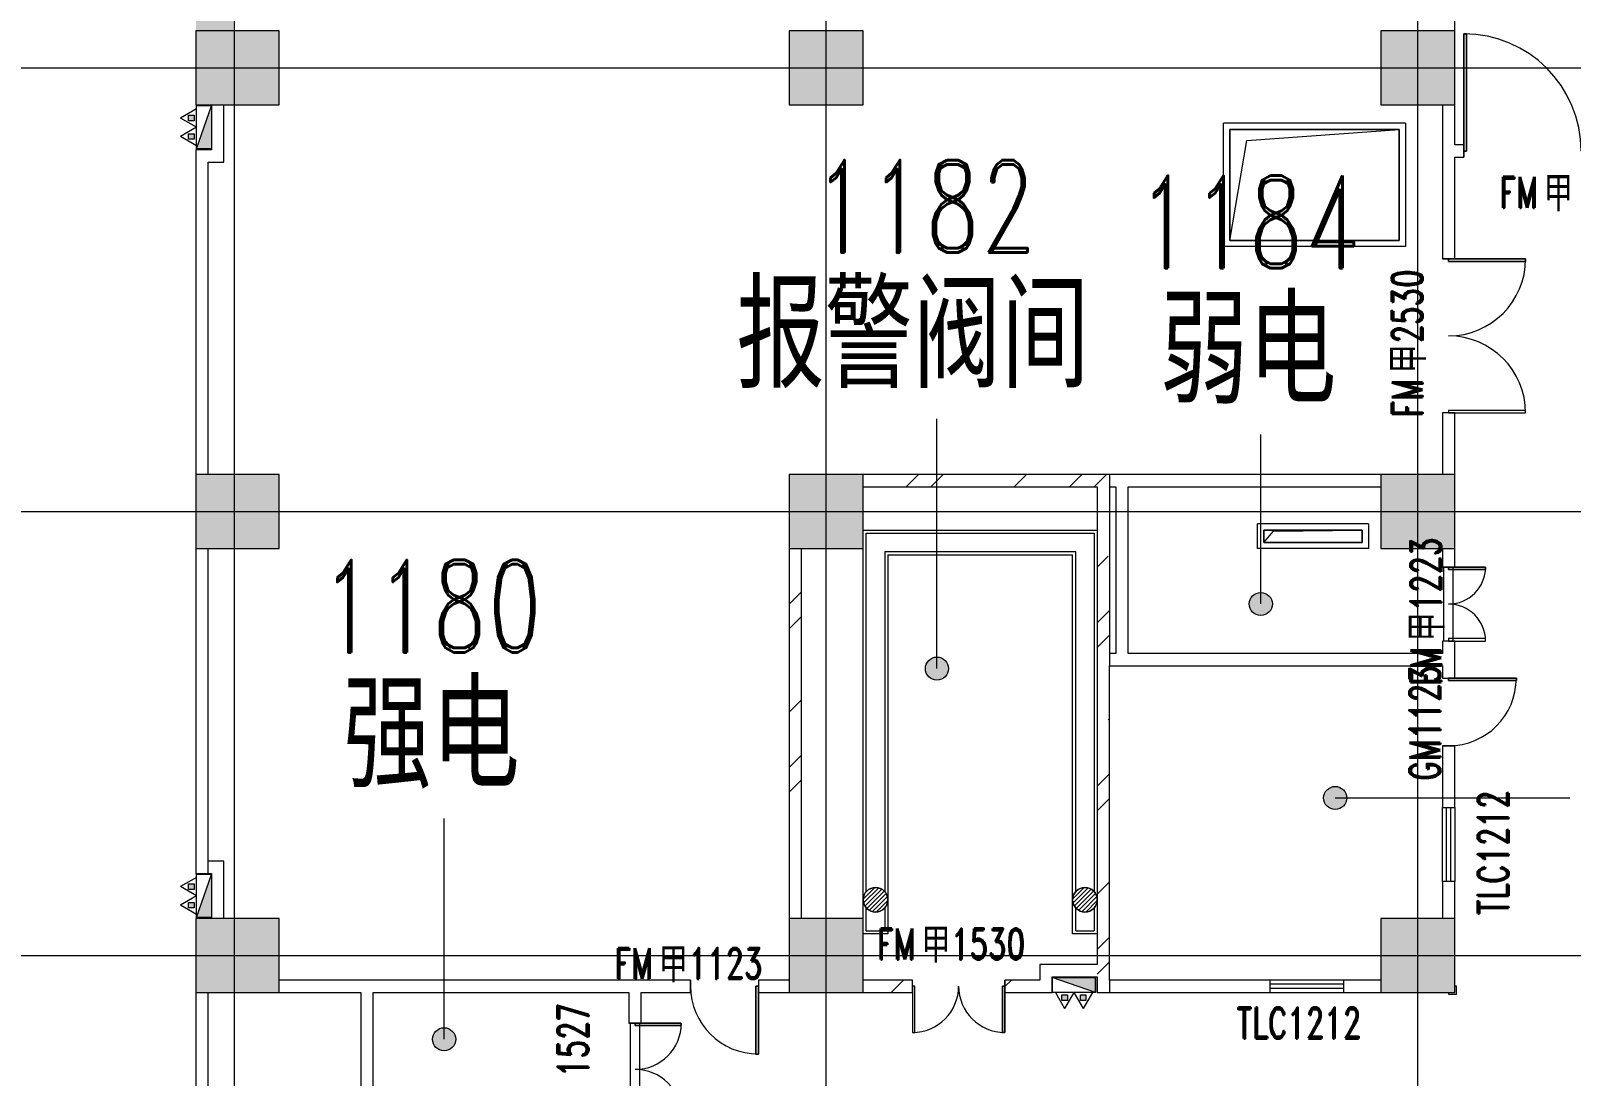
# Model space of a CAD drawing. Header units: millimetres. Extents: x -76632 to 443185, y -33181 to 192400.
# Drawn here: x 241495 to 266490, y 5240 to 22200 of the extents above; entities that cross this region are included whole.
import ezdxf

# ---------------------------------------------------------------- set-up
doc = ezdxf.new("R2010")
doc.units = ezdxf.units.MM
doc.linetypes.add('轴网线', pattern=[22.04, 18.38, -1.83, 0, -1.83])
doc.layers.get('0').update_dxf_attribs({"color": 8})
doc.layers.get('Defpoints').update_dxf_attribs({"color": 8})
for name, color, linetype, lineweight in [('A-ANNO-DIMS', 8, 'Continuous', 9), ('A-AREA-IDEN', 8, 'Continuous', 9), ('A-DETL-GENF', 8, 'Continuous', 18), ('A-DOOR', 8, 'Continuous', 5), ('A-DOOR-IDEN', 8, 'Continuous', 9), ('A-DOOR-OPNG', 8, 'Continuous', 5), ('A-GENM', 8, 'Continuous', 5), ('A-GLAZ', 8, 'Continuous', 5), ('A-GLAZ-IDEN', 8, 'Continuous', 9), ('A-WALL', 8, 'Continuous', 5), ('A-WALL-PATT', 8, 'Continuous', 9), ('G-IMPT', 8, 'Continuous', 5), ('M-EQPM', 8, 'Continuous', 5), ('P-PIPE', 8, 'Continuous', 5), ('Q-SPCQ', 8, 'Continuous', 5), ('S-BEAM', 8, 'Continuous', 5), ('S-COLS', 8, 'Continuous', 5), ('S-GRID', 8, 'Continuous', 9)]:
    doc.layers.add(name, color=color, linetype=linetype, lineweight=lineweight)
doc.styles.add('RomanD', font='romand__.ttf', dxfattribs={"width": 0.7, "height": 1500})
doc.styles.add('RomanD_1', font='romand__.ttf', dxfattribs={"width": 0.7, "height": 500})
doc.styles.add('RomanD_6', font='romand__.ttf', dxfattribs={"width": 0.65, "height": 350})
doc.styles.add('仿宋_2', font='simfang.ttf', dxfattribs={"width": 0.7, "height": 1500})
doc.styles.add('微软雅黑', font='Microsoft YaHei.ttf', dxfattribs={"width": 0.7, "height": 500})
doc.dimstyles.new('0_5', dxfattribs={"dimscale": 304.8, "dimtxt": 351.251157, "dimasz": 0, "dimexe": 0.82021, "dimexo": 0.0625, "dimgap": 0, "dimtad": 1, "dimdec": 0, "dimzin": 0, "dimdsep": 46, "dimtxsty": 'RomanD_6', "dimblk1": 'NONE', "dimblk2": 'NONE', "dimsah": 1, "dimcen": 0.09, "dimazin": 0, "dimtfac": 1, "dimtdec": 4, "dimtix": 1, "dimtmove": 0, "dimatfit": 3, "dimfxl": 0.82021, "dimfxlon": 1, "dimtvp": 1, "dimtolj": 1, "dimtzin": 0, "dimlwd": 18, "dimlwe": 18, "dimarcsym": 2})
pattern_1 = [(45, (-4e-09, 0), (-1325.825, 1325.825), []), (45, (-4e-09, 400), (-1325.825, 1325.825), []), (45, (-4e-09, 1300), (-1325.825, 1325.825), [1875, -625])]

# ---------------------------------------------------------------- blocks, each defined once
blk = doc.blocks.new('X-ST-F3-01-C-001_HLP2_rvt-1-LAY-1F-1_500-A')
at = {"layer": 'S-COLS', "true_color": 0x808080}
for points in [[(244775, 21000), (245525, 21000), (245525, 22200), (244175, 22200), (244175, 21000)], [(253800, 21000), (255000, 21000), (255000, 22200), (253800, 22200), (253800, 22095)], [(264055, 21000), (264600, 21000), (264600, 22200), (263400, 22200), (263400, 21000)], [(245525, 13800), (245525, 15000), (244175, 15000), (244175, 13800), (244775, 13800)], [(255000, 13800), (255000, 15000), (253800, 15000), (253800, 13800), (254011, 13800)], [(264600, 13800), (264600, 15000), (263400, 15000), (263400, 13800), (263437, 13800)], [(245525, 6600), (245525, 7800), (244175, 7800), (244175, 6600)], [(255000, 6600), (255000, 7800), (253800, 7800), (253800, 6600), (254644, 6600)], [(264600, 6600), (264600, 7800), (263400, 7800), (263400, 6600)]]:
    blk.add_hatch(color=8, dxfattribs=at).paths.add_polyline_path(points, flags=0)
at = {"layer": 'S-COLS', "color": 7, "lineweight": 9}
for p, q in [((245525, 22200), (244175, 22200)), ((244175, 22200), (244175, 21000)), ((245525, 21000), (245525, 22200)), ((255000, 22200), (253800, 22200)), ((253800, 22200), (253800, 21000)), ((255000, 21000), (255000, 22200)), ((264600, 22200), (263400, 22200)), ((263400, 22200), (263400, 21000)), ((264600, 21000), (264600, 22200)), ((244175, 21000), (245525, 21000)), ((253800, 21000), (255000, 21000)), ((263400, 21000), (264600, 21000)), ((245525, 15000), (244175, 15000)), ((244175, 15000), (244175, 13800)), ((245525, 13800), (245525, 15000)), ((255000, 15000), (253800, 15000)), ((253800, 15000), (253800, 13800)), ((255000, 13800), (255000, 15000)), ((264600, 15000), (263400, 15000)), ((263400, 15000), (263400, 13800)), ((264600, 13800), (264600, 15000)), ((244175, 13800), (245525, 13800)), ((253800, 13800), (255000, 13800)), ((263400, 13800), (264600, 13800)), ((245525, 7800), (244175, 7800)), ((244175, 7800), (244175, 6600)), ((245525, 6600), (245525, 7800)), ((255000, 7800), (253800, 7800)), ((253800, 7800), (253800, 6600)), ((255000, 6600), (255000, 7800)), ((264600, 7800), (263400, 7800)), ((263400, 7800), (263400, 6600)), ((264600, 6600), (264600, 7800)), ((244175, 6600), (245525, 6600)), ((253800, 6600), (255000, 6600)), ((263400, 6600), (264600, 6600))]:
    blk.add_line(p, q, dxfattribs=at)
blk = doc.blocks.new('双扇平开防火门_带观察窗 - FM甲1527-4643651-LAY-1F-1_500-A')
at = {"layer": 'A-DOOR'}
for p, q in [((-750, 0), (-750, 750)), ((-750, 750), (-710, 750)), ((-750, 750), (-750, 550)), ((-710, 750), (-750, 750)), ((-710, 750), (-710, 0)), ((-710, 550), (-710, 750)), ((750, 750), (710, 750)), ((710, 750), (710, 0)), ((750, 750), (710, 750)), ((710, 750), (710, 550)), ((750, 0), (750, 750)), ((750, 550), (750, 750)), ((-750, 550), (-750, 350)), ((-710, 350), (-710, 550)), ((710, 550), (710, 350)), ((750, 350), (750, 550)), ((-750, 350), (-750, 0)), ((-710, 0), (-710, 350)), ((710, 350), (710, 0)), ((750, 0), (750, 350)), ((-710, 0), (-750, 0)), ((-750, 0), (-710, 0)), ((710, 0), (750, 0)), ((710, 0), (750, 0))]:
    blk.add_line(p, q, dxfattribs=at)
for centre, start, end in [((-750, 0), 0, 90), ((750, 0), 90, 180)]:
    blk.add_arc(centre, 750, start, end, dxfattribs=at)
at = {"layer": 'A-DOOR-OPNG'}
for p, q in [((-750, 100), (-750, -100)), ((-750, 70), (750, 70)), ((750, 100), (750, -100)), ((-750, -80), (750, -80))]:
    blk.add_line(p, q, dxfattribs=at)
blk = doc.blocks.new('双扇平开防火门_带观察窗 - FM甲3840-4644557-LAY-1F-1_500-A')
at = {"layer": 'A-DOOR'}
for p, q in [((-1900, 0), (-1900, 1900)), ((-1900, 1900), (-1860, 1900)), ((-1900, 1900), (-1900, 1700)), ((-1860, 1900), (-1900, 1900)), ((-1860, 1900), (-1860, 0)), ((-1860, 1700), (-1860, 1900)), ((1900, 1900), (1860, 1900)), ((1860, 1900), (1860, 0)), ((1900, 1900), (1860, 1900)), ((1860, 1900), (1860, 1700)), ((1900, 0), (1900, 1900)), ((1900, 1700), (1900, 1900)), ((-1900, 1700), (-1900, 1500)), ((-1900, 1500), (-1900, 0)), ((-1860, 1500), (-1860, 1700)), ((-1860, 0), (-1860, 1500)), ((1860, 1700), (1860, 1500)), ((1860, 1500), (1860, 0)), ((1900, 1500), (1900, 1700)), ((1900, 0), (1900, 1500)), ((-1860, 0), (-1900, 0)), ((-1900, 0), (-1860, 0)), ((1860, 0), (1900, 0)), ((1860, 0), (1900, 0))]:
    blk.add_line(p, q, dxfattribs=at)
for centre, start, end in [((-1900, 0), 0, 90), ((1900, 0), 90, 180)]:
    blk.add_arc(centre, 1900, start, end, dxfattribs=at)
at = {"layer": 'A-DOOR-OPNG'}
for p, q in [((-1900, 100), (-1900, -100)), ((1900, 100), (1900, -100))]:
    blk.add_line(p, q, dxfattribs=at)
blk = doc.blocks.new('双扇平开防火门_带观察窗 - FM甲1530-4643177-LAY-1F-1_500-A')
at = {"layer": 'A-DOOR'}
for p, q in [((-750, 0), (-750, 750)), ((-750, 750), (-710, 750)), ((-750, 750), (-750, 550)), ((-710, 750), (-750, 750)), ((-710, 750), (-710, 0)), ((-710, 550), (-710, 750)), ((750, 750), (710, 750)), ((710, 750), (710, 0)), ((750, 750), (710, 750)), ((710, 750), (710, 550)), ((750, 0), (750, 750)), ((750, 550), (750, 750)), ((-750, 550), (-750, 350)), ((-710, 350), (-710, 550)), ((710, 550), (710, 350)), ((750, 350), (750, 550)), ((-750, 350), (-750, 0)), ((-710, 0), (-710, 350)), ((710, 350), (710, 0)), ((750, 0), (750, 350)), ((-710, 0), (-750, 0)), ((-750, 0), (-710, 0)), ((710, 0), (750, 0)), ((710, 0), (750, 0))]:
    blk.add_line(p, q, dxfattribs=at)
for centre, start, end in [((-750, 0), 0, 90), ((750, 0), 90, 180)]:
    blk.add_arc(centre, 750, start, end, dxfattribs=at)
at = {"layer": 'A-DOOR-OPNG'}
for p, q in [((-750, 100), (-750, -100)), ((750, 100), (750, -100))]:
    blk.add_line(p, q, dxfattribs=at)
blk = doc.blocks.new('单扇平开防火门_带观察窗 - GM1123-4751561-LAY-1F-1_500-A')
at = {"layer": 'A-DOOR'}
for p, q in [((510, -1100), (510, 0)), ((550, 0), (510, 0)), ((510, 0), (510, -700)), ((550, -700), (550, 0)), ((510, 0), (550, 0)), ((550, 0), (550, -1100)), ((510, -700), (510, -900)), ((550, -900), (550, -700)), ((510, -900), (510, -1100)), ((550, -1100), (550, -900)), ((550, -1100), (510, -1100)), ((510, -1100), (550, -1100))]:
    blk.add_line(p, q, dxfattribs=at)
blk.add_arc((550, 0), 1100, 180, 270, dxfattribs=at)
at = {"layer": 'A-DOOR-OPNG'}
for p, q in [((-550, 100), (-550, -100)), ((550, 99), (550, -100))]:
    blk.add_line(p, q, dxfattribs=at)
blk = doc.blocks.new('双扇平开防火门_带观察窗 - FM甲1223-4644325-LAY-1F-1_500-A')
at = {"layer": 'A-DOOR'}
for p, q in [((-600, 0), (-600, 600)), ((-600, 600), (-560, 600)), ((-600, 600), (-600, 400)), ((-560, 600), (-600, 600)), ((-560, 600), (-560, 0)), ((-560, 400), (-560, 600)), ((600, 600), (560, 600)), ((560, 600), (560, 0)), ((600, 600), (560, 600)), ((560, 600), (560, 400)), ((600, 0), (600, 600)), ((600, 400), (600, 600)), ((-600, 400), (-600, 200)), ((-560, 200), (-560, 400)), ((560, 400), (560, 200)), ((600, 200), (600, 400)), ((-600, 200), (-600, 0)), ((-560, 0), (-600, 0)), ((-600, 0), (-560, 0)), ((-560, 0), (-560, 200)), ((560, 200), (560, 0)), ((560, 0), (600, 0)), ((560, 0), (600, 0)), ((600, 0), (600, 200))]:
    blk.add_line(p, q, dxfattribs=at)
for centre, start, end in [((-600, 0), 0, 90), ((600, 0), 90, 180)]:
    blk.add_arc(centre, 600, start, end, dxfattribs=at)
at = {"layer": 'A-DOOR-OPNG'}
for p, q in [((-600, 100), (-600, -100)), ((-600, 70), (600, 70)), ((600, 100), (600, -100)), ((-600, -80), (600, -80))]:
    blk.add_line(p, q, dxfattribs=at)
blk = doc.blocks.new('单扇平开防火门_带观察窗 - FM甲1123-4703356-LAY-1F-1_500-A')
at = {"layer": 'A-DOOR'}
for p, q in [((510, -1100), (510, 0)), ((550, 0), (510, 0)), ((510, 0), (510, -700)), ((550, -700), (550, 0)), ((510, 0), (550, 0)), ((550, 0), (550, -1100)), ((510, -700), (510, -900)), ((550, -900), (550, -700)), ((510, -900), (510, -1100)), ((550, -1100), (550, -900)), ((550, -1100), (510, -1100)), ((510, -1100), (550, -1100))]:
    blk.add_line(p, q, dxfattribs=at)
blk.add_arc((550, 0), 1100, 180, 270, dxfattribs=at)
at = {"layer": 'A-DOOR-OPNG'}
for p, q in [((-550, 100), (-550, -100)), ((550, 99), (550, -100))]:
    blk.add_line(p, q, dxfattribs=at)
blk = doc.blocks.new('双扇平开防火门_带观察窗 - FM甲2530-4642998-LAY-1F-1_500-A')
at = {"layer": 'A-DOOR'}
for p, q in [((-1250, 0), (-1250, 1250)), ((-1250, 1250), (-1210, 1250)), ((-1250, 1250), (-1250, 1050)), ((-1210, 1250), (-1250, 1250)), ((-1210, 1250), (-1210, 0)), ((-1210, 1050), (-1210, 1250)), ((1250, 1250), (1210, 1250)), ((1210, 1250), (1210, 0)), ((1250, 1250), (1210, 1250)), ((1210, 1250), (1210, 1050)), ((1250, 0), (1250, 1250)), ((1250, 1050), (1250, 1250)), ((-1250, 1050), (-1250, 850)), ((-1210, 850), (-1210, 1050)), ((1210, 1050), (1210, 850)), ((1250, 850), (1250, 1050)), ((-1250, 850), (-1250, 0)), ((-1210, 0), (-1210, 850)), ((1210, 850), (1210, 0)), ((1250, 0), (1250, 850)), ((-1210, 0), (-1250, 0)), ((-1250, 0), (-1210, 0)), ((1210, 0), (1250, 0)), ((1210, 0), (1250, 0))]:
    blk.add_line(p, q, dxfattribs=at)
for centre, start, end in [((-1250, 0), 0, 90), ((1250, 0), 90, 180)]:
    blk.add_arc(centre, 1250, start, end, dxfattribs=at)
at = {"layer": 'A-DOOR-OPNG'}
for p, q in [((-1250, 100), (-1250, -100)), ((1250, 100), (1250, -100))]:
    blk.add_line(p, q, dxfattribs=at)
blk = doc.blocks.new('楼板洞口-A - H-翻边100mm-4335543-LAY-1F-1_500-A')
at = {"layer": 'A-GENM'}
for p, q in [((-100, -100), (-100, 1900)), ((2850, 1900), (-100, 1900)), ((0, 0), (0, 1800)), ((0, 1800), (2750, 1800)), ((0, 1800), (0, 0)), ((2750, 1800), (0, 1800)), ((275, 1620), (2750, 1800)), ((2750, 1800), (2750, 0)), ((2750, 0), (2750, 1800)), ((2850, 1900), (2850, -100)), ((0, 0), (275, 1620)), ((2750, 0), (0, 0)), ((0, 0), (2750, 0)), ((2850, -100), (-100, -100))]:
    blk.add_line(p, q, dxfattribs=at)
blk = doc.blocks.new('单扇固定窗1 - TLC1212-4236866-LAY-1F-1_500-A')
at = {"layer": 'A-GLAZ'}
for p, q in [((600, 105), (-600, 105)), ((-600, 105), (-600, -95)), ((600, 38), (-600, 38)), ((600, -95), (600, 105)), ((-600, -28), (600, -28)), ((-600, -95), (600, -95))]:
    blk.add_line(p, q, dxfattribs=at)
blk = doc.blocks.new('楼板洞口-A - CO-翻边100mm-3802876-LAY-1F-1_500-A')
at = {"layer": 'A-GENM'}
for p, q in [((-100, -100), (-100, 300)), ((1700, 300), (-100, 300)), ((1700, 300), (1700, -100)), ((0, 0), (0, 200)), ((0, 200), (1600, 200)), ((0, 200), (0, 0)), ((1600, 200), (0, 200)), ((0, 0), (160, 180)), ((1600, 0), (0, 0)), ((0, 0), (1600, 0)), ((160, 180), (1600, 200)), ((1600, 200), (1600, 0)), ((1600, 0), (1600, 200)), ((1700, -100), (-100, -100))]:
    blk.add_line(p, q, dxfattribs=at)
blk = doc.blocks.new('圆形地漏2 - 图符-1_dwg-3944939-LAY-1F-1_500-A')
at = {"layer": 'G-IMPT'}
for p, q in [((1671, 1429), (1959, 1621)), ((1677, 1493), (1897, 1640)), ((1682, 1376), (2004, 1591)), ((1704, 1331), (2037, 1553)), ((1737, 1293), (2059, 1508)), ((1782, 1262), (2070, 1455)), ((1844, 1244), (2064, 1391))]:
    blk.add_line(p, q, dxfattribs=at)
blk.add_circle((1871, 1442), 200, dxfattribs=at)
blk = doc.blocks.new('圆形地漏2 - DN100-3952935-LAY-1F-1_500-A')
at = {"layer": 'P-PIPE'}
for start, end in [(360, 180), (180, 360)]:
    blk.add_arc((0, 0), 200, start, end, dxfattribs=at)
at = {"rotation": 11.2415511502492}
blk.add_blockref('圆形地漏2 - 图符-1_dwg-3944939-LAY-1F-1_500-A', (-1554, -1779), dxfattribs=at)
blk = doc.blocks.new('室内消火栓箱_带灭火器__左右式_ - SG24D65-P-4299218-LAY-1F-1_500-A')
at = {"layer": 'A-DETL-GENF', "lineweight": 5}
h = blk.add_hatch(color=256, dxfattribs=at)
h.paths.add_polyline_path([(-195, 370), (-195, 280), (-105, 280), (-105, 370), (-130, 370)], flags=0)
h.paths.add_polyline_path([(150, 370), (105, 370), (105, 280), (195, 280), (195, 370)], flags=0)
blk.add_hatch(color=256, dxfattribs=at).paths.add_polyline_path([(-350, 240), (-350, 0), (350, 0), (-283, 217)], flags=0)
for p, q in [((-300, 240), (-150, 500)), ((-195, 370), (-105, 370)), ((-195, 280), (-195, 370)), ((-105, 280), (-195, 280)), ((0, 240), (-150, 500)), ((-105, 370), (-105, 280)), ((0, 240), (150, 500)), ((105, 280), (105, 370)), ((105, 370), (195, 370)), ((195, 280), (105, 280)), ((300, 240), (150, 500)), ((195, 370), (195, 280)), ((-350, 240), (350, 240)), ((-350, 240), (350, 0)), ((-350, 240), (-350, 0)), ((-350, 240), (350, 0)), ((-350, 0), (-350, 240)), ((350, 0), (-350, 0)), ((350, 0), (-350, 0))]:
    blk.add_line(p, q, dxfattribs=at)
at = {"layer": 'M-EQPM'}
blk.add_line((350, 0), (350, 240), dxfattribs=at)
blk = doc.blocks.new('单扇固定窗1 - TLC1212-4751594-LAY-1F-1_500-A')
at = {"layer": 'A-GLAZ'}
for p, q in [((-600, -105), (-600, 95)), ((-600, 95), (600, 95)), ((-600, 28), (600, 28)), ((600, 95), (600, -105)), ((600, -38), (-600, -38)), ((600, -105), (-600, -105))]:
    blk.add_line(p, q, dxfattribs=at)
blk = doc.blocks.new('橡胶防撞护角 - 橡胶防撞护角-4759705-LAY-1F-1_500-A')
at = {"layer": 'Q-SPCQ'}
for p, q in [((1230, 100), (1200, 100)), ((1230, -30), (1230, 100)), ((1100, 0), (1100, -30)), ((1100, -30), (1230, -30))]:
    blk.add_line(p, q, dxfattribs=at)
blk = doc.blocks.new('*D1431')
at = {"layer": 'A-ANNO-DIMS', "color": 0, "lineweight": 18, "transparency": 16777216}
for p, q in [((19261, 131300), (19742, 131300)), ((19492, 130200), (19492, 131300)), ((19261, 130200), (19742, 130200)), ((259200, 4470), (259200, 4951)), ((264000, 4470), (264000, 4951)), ((259200, 4701), (264000, 4701))]:
    blk.add_line(p, q, dxfattribs=at)
at = {"layer": 'Defpoints', "color": 0, "transparency": 16777216}
for p in [(19242, 131300), (19492, 131300), (19242, 130200), (264000, 4701), (259200, 4451), (264000, 4451)]:
    blk.add_point(p, dxfattribs=at)
at = {"layer": 'A-ANNO-DIMS', "color": 0, "lineweight": 18, "transparency": 16777216, "insert": (19317, 130750), "char_height": 350, "width": 972.7, "attachment_point": 5, "rotation": 90, "style": 'RomanD_6'}
blk.add_mtext('\\A1;1100', dxfattribs=at)
at = {"layer": 'A-ANNO-DIMS', "color": 0, "lineweight": 18, "transparency": 16777216, "insert": (261600, 4876), "char_height": 350, "width": 972.7, "attachment_point": 5, "style": 'RomanD_6'}
blk.add_mtext('\\A1;4800', dxfattribs=at)
blk = doc.blocks.new('_None')
blk = doc.blocks.new('*D1432')
at = {"layer": 'A-ANNO-DIMS', "color": 0, "lineweight": 18, "transparency": 16777216}
for p, q in [((19261, 133750), (19742, 133750)), ((19492, 131300), (19492, 133750)), ((19261, 131300), (19742, 131300)), ((260638, 2650), (261119, 2650)), ((260869, 1700), (260869, 2650)), ((261100, 1700), (260619, 1700))]:
    blk.add_line(p, q, dxfattribs=at)
at = {"layer": 'Defpoints', "color": 0, "transparency": 16777216}
for p in [(19242, 133750), (19492, 133750), (19242, 131300), (260619, 2650), (260869, 2650), (261119, 1700)]:
    blk.add_point(p, dxfattribs=at)
at = {"layer": 'A-ANNO-DIMS', "color": 0, "lineweight": 18, "transparency": 16777216, "char_height": 350, "attachment_point": 5, "rotation": 90, "style": 'RomanD_6'}
for s, insert, width in [('\\A1;2450', (19317, 132525), 972.7), ('\\A1;950', (260694, 2175), 729.52)]:
    blk.add_mtext(s, dxfattribs=dict(at, insert=insert, width=width))

msp = doc.modelspace()

# ---------------------------------------------------------------- hatches: boundary and pattern name
at = {"layer": 'A-AREA-IDEN', "lineweight": 18, "transparency": 33554687}
h = msp.add_hatch(color=256, dxfattribs=at)
edge = h.paths.add_edge_path(flags=0)
edge.add_arc((261453.1, 12900.9), 187.5, 0, 360)
h = msp.add_hatch(color=256, dxfattribs=at)
edge = h.paths.add_edge_path(flags=0)
edge.add_arc((256197.8, 11852.2), 187.5, 0, 360)
h = msp.add_hatch(color=256, dxfattribs=at)
edge = h.paths.add_edge_path(flags=0)
edge.add_arc((262660.6, 9753.7), 187.5, 0, 360)
h = msp.add_hatch(color=256, dxfattribs=at)
edge = h.paths.add_edge_path(flags=0)
edge.add_arc((248201.4, 5839.1), 187.5, 0, 360)
at = {"layer": 'A-WALL-PATT', "lineweight": 5, "transparency": 33554687}
msp.add_hatch(color=256, dxfattribs=at).paths.add_polyline_path([(244175, 22200), (244775, 22200), (244775, 28200), (244175, 28200)], flags=0)
h = msp.add_hatch(dxfattribs=at)
h.set_pattern_fill('FP_10', color=256, style=0, pattern_type=2)
h.set_pattern_definition(pattern_1)
h.paths.add_polyline_path([(258800, 14800), (259000, 14800), (259000, 15000), (255000, 15000), (255000, 14800), (257570.7, 14800)], flags=0)
h = msp.add_hatch(dxfattribs=at)
h.set_pattern_fill('FP_10', color=256, style=0, pattern_type=2)
h.set_pattern_definition(pattern_1)
h.paths.add_polyline_path([(258800, 6600), (259000, 6600), (259000, 14800), (258800, 14800), (258800, 7819.2)], flags=0)
h = msp.add_hatch(dxfattribs=at)
h.set_pattern_fill('FP_10', color=256, style=0, pattern_type=2)
h.set_pattern_definition(pattern_1)
h.paths.add_polyline_path([(253800, 7800), (254000, 7800), (254000, 13800), (253800, 13800), (253800, 7819.2)], flags=0)
h = msp.add_hatch(dxfattribs=at)
h.set_pattern_fill('FP_10', color=256, style=0, pattern_type=2)
h.set_pattern_definition(pattern_1)
h.paths.add_polyline_path([(257870, 6600), (258070, 6600), (258070, 6800), (257300, 6800), (257300, 6600)], flags=0)
h.paths.add_polyline_path([(255000, 6600), (255800, 6600), (255800, 6800), (255000, 6800), (255000, 6688.9)], flags=0)

# ---------------------------------------------------------------- linework, layer by layer
at = {"layer": 'A-AREA-IDEN', "lineweight": 18, "transparency": 33554687}
for p, q in [((256197.8, 11852.2), (256197.8, 15906)), ((261453.1, 12900.9), (261453.1, 15653.1)), ((262660.6, 9753.7), (266467, 9753.7)), ((248201.4, 5839.1), (248201.4, 9419.2))]:
    msp.add_line(p, q, dxfattribs=at)
for centre in [(261453.1, 12900.9), (256197.8, 11852.2), (262660.6, 9753.7), (248201.4, 5839.1)]:
    msp.add_circle(centre, 187.5, dxfattribs=at)
at = {"layer": 'A-WALL', "lineweight": 9, "transparency": 33554687}
for p, q in [((264600, 22200), (264600, 28200)), ((244425, 21000), (244425, 20985)), ((244625, 20070), (244625, 21000)), ((264400, 21000), (264400, 18500)), ((264600, 20350), (264600, 21000)), ((244375, 20270), (244175, 20270)), ((244175, 20270), (244175, 15000)), ((244425, 20270), (244375, 20270)), ((244425, 20285), (244425, 20270)), ((264750, 20350), (264600, 20350)), ((264750, 20150), (264750, 20350)), ((244375, 15000), (244375, 20070)), ((244375, 20070), (244625, 20070)), ((264600, 18500), (264600, 20150)), ((264600, 20150), (264750, 20150)), ((264400, 18500), (264600, 18500)), ((264600, 16000), (264400, 16000)), ((264400, 16000), (264400, 15000)), ((264600, 15000), (264600, 16000)), ((263400, 15000), (255000, 15000)), ((259000, 15000), (259000, 12100)), ((255000, 14800), (258800, 14800)), ((258800, 14800), (258800, 7050)), ((259000, 14800), (259100, 14800)), ((259100, 14800), (259100, 12100)), ((259300, 12100), (259300, 14800)), ((259300, 14800), (263400, 14800)), ((244175, 13800), (244175, 8530)), ((244375, 8730), (244375, 13800)), ((253800, 13800), (253800, 7800)), ((254000, 7800), (254000, 13800)), ((264400, 13800), (264400, 13500)), ((264600, 13500), (264600, 13800)), ((264400, 13500), (264600, 13500)), ((264600, 12300), (264400, 12300)), ((264400, 12300), (264400, 12100)), ((264600, 11700), (264600, 12300)), ((259100, 12100), (259000, 12100)), ((264400, 12100), (259300, 12100)), ((259000, 6800), (259000, 11900)), ((259000, 11900), (264400, 11900)), ((264400, 11900), (264400, 11700)), ((264400, 11700), (264600, 11700)), ((264600, 10600), (264400, 10600)), ((264400, 10600), (264400, 9600)), ((264600, 9600), (264600, 10600)), ((244175, 8530), (244375, 8530)), ((244625, 8730), (244375, 8730)), ((244375, 8530), (244425, 8530)), ((244425, 8530), (244425, 8515)), ((244625, 7800), (244625, 8730)), ((264400, 8400), (264400, 7800)), ((264600, 7800), (264600, 8400)), ((244425, 7815), (244425, 7800)), ((258800, 7050), (257870, 7050)), ((257870, 7050), (257870, 6800)), ((252200, 6800), (245525, 6800)), ((252200, 6600), (252200, 6800)), ((253800, 6800), (253300, 6800)), ((253300, 6800), (253300, 6600)), ((255800, 6800), (255000, 6800)), ((255800, 6600), (255800, 6800)), ((257870, 6800), (257300, 6800)), ((257300, 6800), (257300, 6600)), ((258070, 6850), (258800, 6850)), ((258070, 6800), (258070, 6850)), ((258070, 6600), (258070, 6800)), ((258800, 6850), (258800, 6600)), ((261600, 6800), (259000, 6800)), ((263400, 6800), (262800, 6800)), ((244175, 6600), (244175, 1450)), ((244375, 3800), (244375, 6600)), ((245525, 6600), (246850, 6600)), ((246850, 6600), (246850, 3800)), ((247050, 6600), (251200, 6600)), ((247050, 3800), (247050, 6600)), ((251200, 6600), (251200, 6100)), ((251400, 6600), (252200, 6600)), ((251400, 6100), (251400, 6600)), ((253300, 6600), (253800, 6600)), ((255000, 6600), (255800, 6600)), ((257300, 6600), (258070, 6600)), ((258800, 6600), (261600, 6600)), ((262800, 6600), (263400, 6600)), ((251200, 6100), (251400, 6100))]:
    msp.add_line(p, q, dxfattribs=at)
at = {"layer": 'A-WALL', "transparency": 33554687}
for p, q in [((259000, 12100), (259000, 11900)), ((244375, 8530), (244375, 8730)), ((259000, 6800), (259000, 6600))]:
    msp.add_line(p, q, dxfattribs=at)
at = {"layer": 'S-BEAM', "transparency": 33554687}
for p, q in [((255000, 14100), (258800, 14100)), ((255050, 8232.3), (255050, 14050)), ((255050, 14050), (258750, 14050)), ((258750, 14050), (258750, 8234.5)), ((255000, 7800), (255000, 13800)), ((255350, 13750), (255350, 8235.9)), ((255350, 13750), (258450, 13750)), ((258450, 8234.5), (258450, 13750)), ((255400, 13700), (255400, 8114.4)), ((255400, 13700), (258400, 13700)), ((258400, 7550), (258400, 13700)), ((255400, 8090.2), (255400, 7550)), ((255050, 7600), (255050, 7972.2)), ((255350, 7968.6), (255350, 7600)), ((258450, 7600), (258450, 7970.1)), ((258750, 7970.2), (258750, 7600)), ((255400, 7550), (255000, 7550)), ((255050, 7600), (255350, 7600)), ((258800, 7550), (258400, 7550)), ((258450, 7600), (258750, 7600))]:
    msp.add_line(p, q, dxfattribs=at)
at = {"layer": 'S-GRID', "linetype": '轴网线', "transparency": 33554687}
for p, q in [((244800, -17706.2), (244800, 174400)), ((254400, -17706.2), (254400, 174400)), ((264000, -17706.2), (264000, 174400)), ((-16000, 21600), (308800, 21600)), ((-16000, 14400), (308800, 14400)), ((-16000, 7200), (308800, 7200))]:
    msp.add_line(p, q, dxfattribs=at)

# ---------------------------------------------------------------- block references
at = {"lineweight": 5, "transparency": 33554687}
msp.add_blockref('X-ST-F3-01-C-001_HLP2_rvt-1-LAY-1F-1_500-A', (0, 0), dxfattribs=at)
at = {"layer": 'A-DOOR', "transparency": 33554687}
for name, p in [('双扇平开防火门_带观察窗 - FM甲3840-4644557-LAY-1F-1_500-A', (266650, 20250)), ('单扇平开防火门_带观察窗 - FM甲1123-4703356-LAY-1F-1_500-A', (252750, 6700))]:
    msp.add_blockref(name, p, dxfattribs=at)
for name, p, rotation in [('双扇平开防火门_带观察窗 - FM甲2530-4642998-LAY-1F-1_500-A', (264500, 17250), 270), ('双扇平开防火门_带观察窗 - FM甲1223-4644325-LAY-1F-1_500-A', (264500, 12900), 270), ('单扇平开防火门_带观察窗 - GM1123-4751561-LAY-1F-1_500-A', (264500, 11150), 90), ('双扇平开防火门_带观察窗 - FM甲1530-4643177-LAY-1F-1_500-A', (256550, 6700), 180), ('双扇平开防火门_带观察窗 - FM甲1527-4643651-LAY-1F-1_500-A', (251300, 5350), 270)]:
    msp.add_blockref(name, p, dxfattribs=dict(at, rotation=rotation))
at = {"layer": 'A-GENM', "transparency": 33554687}
for name, p in [('楼板洞口-A - H-翻边100mm-4335543-LAY-1F-1_500-A', (260950, 18800)), ('楼板洞口-A - CO-翻边100mm-3802876-LAY-1F-1_500-A', (261500, 13900))]:
    msp.add_blockref(name, p, dxfattribs=at)
at = {"layer": 'A-GLAZ', "transparency": 33554687}
for name, p, rotation in [('单扇固定窗1 - TLC1212-4751594-LAY-1F-1_500-A', (264495, 9000), 90), ('单扇固定窗1 - TLC1212-4236866-LAY-1F-1_500-A', (262200, 6705), 180)]:
    msp.add_blockref(name, p, dxfattribs=dict(at, rotation=rotation))
at = {"layer": 'M-EQPM', "transparency": 33554687}
for p, rotation in [((244425, 20635), 90), ((244425, 8165), 90), ((258420, 6840), 180)]:
    msp.add_blockref('室内消火栓箱_带灭火器__左右式_ - SG24D65-P-4299218-LAY-1F-1_500-A', p, dxfattribs=dict(at, rotation=rotation))
at = {"layer": 'P-PIPE', "transparency": 33554687}
for p in [(255201.5, 8102.3), (258600, 8102.3)]:
    msp.add_blockref('圆形地漏2 - DN100-3952935-LAY-1F-1_500-A', p, dxfattribs=at)
at = {"layer": 'Q-SPCQ', "transparency": 33554687}
msp.add_blockref('橡胶防撞护角 - 橡胶防撞护角-4759705-LAY-1F-1_500-A', (263400, 6600), dxfattribs=at)

# ---------------------------------------------------------------- texts
at = {"layer": 'A-AREA-IDEN', "transparency": 33554687, "char_height": 1500, "attachment_point": 1}
for s, insert, width, style in [('1182', (254201.6, 20103.1), 4826.159, 'RomanD'), ('1184', (259451.1, 19850.3), 4826.159, 'RomanD'), ('报警阀间', (252944.6, 18068.9), 7856.537, '仿宋_2'), ('弱电', (259814.6, 17816.1), 3928.269, '仿宋_2'), ('1180', (246199.4, 13616.3), 4826.159, 'RomanD'), ('强电', (246562.9, 11582.2), 3928.269, '仿宋_2')]:
    msp.add_mtext(s, dxfattribs=dict(at, insert=insert, width=width, style=style))
at = {"layer": 'A-DOOR-IDEN', "transparency": 33554687, "char_height": 500, "attachment_point": 1}
for s, insert, width, style in [('FM', (265325.1, 19828.4), 869.831, 'RomanD_1'), ('\\f微软雅黑|b0|i0|c134|p34|;\\W.7;甲', (266042.8, 19828.4), 589.24, '微软雅黑'), ('FM', (255225.1, 7634.5), 869.831, 'RomanD_1'), ('\\f微软雅黑|b0|i0|c134|p34|;\\W.7;甲', (255942.8, 7634.5), 589.24, '微软雅黑'), ('1530', (256429, 7634.5), 1683.544, 'RomanD_1'), ('FM', (250965.4, 7318.2), 869.831, 'RomanD_1'), ('\\f微软雅黑|b0|i0|c134|p34|;\\W.7;甲', (251683.1, 7318.2), 589.24, '微软雅黑'), ('1123', (252169.2, 7318.2), 1683.544, 'RomanD_1')]:
    msp.add_mtext(s, dxfattribs=dict(at, insert=insert, width=width, style=style))
at = {"layer": 'A-DOOR-IDEN', "transparency": 33554687, "char_height": 500, "attachment_point": 1, "rotation": 90}
for s, insert, width, style in [('2530', (263579.4, 17129), 1683.544, 'RomanD_1'), ('\\f微软雅黑|b0|i0|c134|p34|;\\W.7;甲', (263579.4, 16642.8), 589.24, '微软雅黑'), ('FM', (263579.4, 15925.1), 869.831, 'RomanD_1'), ('1223', (263881.8, 12779), 1683.544, 'RomanD_1'), ('\\f微软雅黑|b0|i0|c134|p34|;\\W.7;甲', (263881.8, 12292.8), 589.24, '微软雅黑'), ('FM', (263881.8, 11575.1), 869.831, 'RomanD_1'), ('GM1123', (263865.1, 10033.4), 2637.552, 'RomanD_1'), ('1527', (250042.6, 5229), 1683.544, 'RomanD_1')]:
    msp.add_mtext(s, dxfattribs=dict(at, insert=insert, width=width, style=style))
at = {"layer": 'A-GLAZ-IDEN', "transparency": 33554687, "insert": (264972.6, 7849.7), "char_height": 500, "width": 2862.024, "attachment_point": 1, "rotation": 90, "style": 'RomanD_1'}
msp.add_mtext('TLC1212', dxfattribs=at)
at = {"layer": 'A-GLAZ-IDEN', "transparency": 33554687, "insert": (261059.5, 6352.9), "char_height": 500, "width": 2862.024, "attachment_point": 1, "style": 'RomanD_1'}
msp.add_mtext('TLC1212', dxfattribs=at)

# ---------------------------------------------------------------- dimensions: what is measured, and where the dimension line sits
at = {"layer": 'A-ANNO-DIMS', "lineweight": 18, "transparency": 33554687}
for base, p1, p2, override, picture, middle in [((19492.1, 133750), (19242.1, 131300), (19242.1, 133750), {"dimpost": '<>', "dimfxl": 2450}, '*D1432', (19317.1, 132525)), ((19492.1, 131300), (19242.1, 130200), (19242.1, 131300), {"dimpost": '<>', "dimfxl": 1100}, '*D1431', (19317.1, 130750))]:
    dim = msp.add_linear_dim(base=base, p1=p1, p2=p2, angle=90, dimstyle='0_5', override=override, dxfattribs=at)
    dim.commit()
    dim.dimension.update_dxf_attribs({"geometry": picture, "text_midpoint": middle})

doc.saveas('drawing.dxf')
